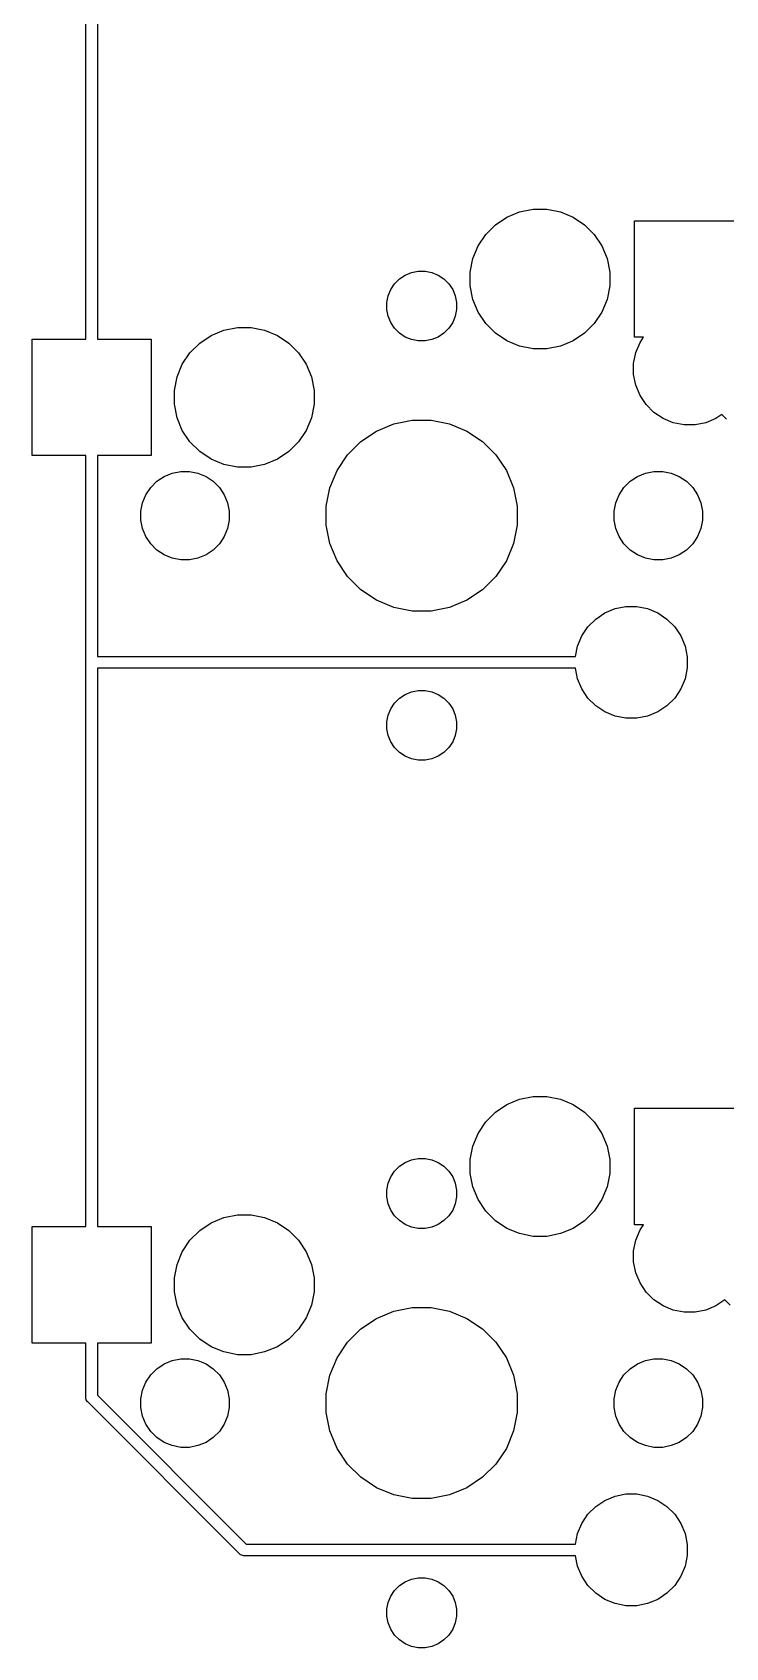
# Model space of a CAD drawing. Extents: x 109 to 185, y -151 to -34.
# Drawn here: x 109.11 to 124, y -144.95 to -110.27 of the extents above; entities that cross this region are included whole.
import ezdxf

# ---------------------------------------------------------------- set-up
doc = ezdxf.new("R2010")
doc.units = 0
doc.layers.add('BLACK', color=7, linetype='CONTINUOUS')

msp = doc.modelspace()

# ---------------------------------------------------------------- linework, layer by layer
at = {"layer": 'BLACK', "linetype": 'CONTINUOUS'}
for p, q in [((110.265, -116.86), (110.265, -104.84)), ((110.515, -104.886), (110.515, -116.86)), ((119.577, -114.128), (119.867, -114.07)), ((119.867, -114.07), (120.163, -114.07)), ((120.163, -114.07), (120.453, -114.128)), ((118.85, -114.614), (119.059, -114.405)), ((119.059, -114.405), (119.304, -114.241)), ((119.304, -114.241), (119.577, -114.128)), ((120.453, -114.128), (120.726, -114.241)), ((120.726, -114.241), (120.971, -114.405)), ((120.971, -114.405), (121.18, -114.614)), ((122.042, -116.82), (122.042, -114.32)), ((122.042, -114.32), (124.592, -114.32)), ((118.686, -114.859), (118.85, -114.614)), ((121.18, -114.614), (121.344, -114.859)), ((118.573, -115.132), (118.686, -114.859)), ((121.344, -114.859), (121.457, -115.132)), ((117.12, -115.485), (117.256, -115.429)), ((117.256, -115.429), (117.401, -115.4)), ((117.401, -115.4), (117.549, -115.4)), ((117.549, -115.4), (117.694, -115.429)), ((117.694, -115.429), (117.83, -115.485)), ((118.515, -115.422), (118.573, -115.132)), ((118.515, -115.718), (118.515, -115.422)), ((121.457, -115.132), (121.515, -115.422)), ((121.515, -115.422), (121.515, -115.718)), ((116.754, -115.931), (116.81, -115.795)), ((116.81, -115.795), (116.892, -115.672)), ((116.892, -115.672), (116.997, -115.567)), ((116.997, -115.567), (117.12, -115.485)), ((117.83, -115.485), (117.953, -115.567)), ((117.953, -115.567), (118.058, -115.672)), ((118.058, -115.672), (118.14, -115.795)), ((118.14, -115.795), (118.196, -115.931)), ((118.573, -116.008), (118.515, -115.718)), ((121.515, -115.718), (121.457, -116.008)), ((116.725, -116.076), (116.754, -115.931)), ((116.725, -116.224), (116.725, -116.076)), ((118.196, -115.931), (118.225, -116.076)), ((118.225, -116.076), (118.225, -116.224)), ((118.686, -116.281), (118.573, -116.008)), ((121.457, -116.008), (121.344, -116.281)), ((116.754, -116.369), (116.725, -116.224)), ((116.81, -116.505), (116.754, -116.369)), ((116.892, -116.628), (116.81, -116.505)), ((118.14, -116.505), (118.058, -116.628)), ((118.196, -116.369), (118.14, -116.505)), ((118.225, -116.224), (118.196, -116.369)), ((118.85, -116.526), (118.686, -116.281)), ((121.344, -116.281), (121.18, -116.526)), ((112.709, -116.945), (112.954, -116.781)), ((112.954, -116.781), (113.227, -116.668)), ((113.227, -116.668), (113.517, -116.61)), ((113.517, -116.61), (113.813, -116.61)), ((113.813, -116.61), (114.103, -116.668)), ((114.103, -116.668), (114.376, -116.781)), ((114.376, -116.781), (114.621, -116.945)), ((116.997, -116.733), (116.892, -116.628)), ((117.12, -116.815), (116.997, -116.733)), ((117.256, -116.871), (117.12, -116.815)), ((117.83, -116.815), (117.694, -116.871)), ((117.953, -116.733), (117.83, -116.815)), ((118.058, -116.628), (117.953, -116.733)), ((119.059, -116.735), (118.85, -116.526)), ((119.304, -116.899), (119.059, -116.735)), ((120.971, -116.735), (120.726, -116.899)), ((121.18, -116.526), (120.971, -116.735)), ((122.236, -116.82), (122.042, -116.82)), ((122.162, -116.932), (122.236, -116.82)), ((109.115, -119.36), (109.115, -116.86)), ((109.115, -116.86), (110.265, -116.86)), ((110.515, -116.86), (111.665, -116.86)), ((111.665, -116.86), (111.665, -119.36)), ((112.336, -117.399), (112.5, -117.154)), ((112.5, -117.154), (112.709, -116.945)), ((114.621, -116.945), (114.83, -117.154)), ((114.83, -117.154), (114.994, -117.399)), ((117.401, -116.9), (117.256, -116.871)), ((117.549, -116.9), (117.401, -116.9)), ((117.694, -116.871), (117.549, -116.9)), ((119.577, -117.012), (119.304, -116.899)), ((119.867, -117.07), (119.577, -117.012)), ((120.163, -117.07), (119.867, -117.07)), ((120.453, -117.012), (120.163, -117.07)), ((120.726, -116.899), (120.453, -117.012)), ((122.025, -117.382), (122.071, -117.15)), ((122.071, -117.15), (122.162, -116.932)), ((112.223, -117.672), (112.336, -117.399)), ((114.994, -117.399), (115.107, -117.672)), ((122.025, -117.618), (122.025, -117.382)), ((112.165, -117.962), (112.223, -117.672)), ((115.107, -117.672), (115.165, -117.962)), ((122.071, -117.85), (122.025, -117.618)), ((122.162, -118.068), (122.071, -117.85)), ((112.165, -118.258), (112.165, -117.962)), ((115.165, -117.962), (115.165, -118.258)), ((122.293, -118.265), (122.162, -118.068)), ((112.223, -118.548), (112.165, -118.258)), ((112.336, -118.821), (112.223, -118.548)), ((115.107, -118.548), (114.994, -118.821)), ((115.165, -118.258), (115.107, -118.548)), ((122.46, -118.432), (122.293, -118.265)), ((122.657, -118.563), (122.46, -118.432)), ((122.875, -118.654), (122.657, -118.563)), ((123.793, -118.563), (123.575, -118.654)), ((123.92, -118.479), (123.793, -118.563)), ((124.019, -118.577), (123.92, -118.479)), ((112.5, -119.066), (112.336, -118.821)), ((114.994, -118.821), (114.83, -119.066)), ((116.168, -119.058), (116.504, -118.833)), ((116.504, -118.833), (116.877, -118.679)), ((116.877, -118.679), (117.273, -118.6)), ((117.273, -118.6), (117.677, -118.6)), ((117.677, -118.6), (118.073, -118.679)), ((118.073, -118.679), (118.446, -118.833)), ((118.446, -118.833), (118.782, -119.058)), ((123.107, -118.7), (122.875, -118.654)), ((123.343, -118.7), (123.107, -118.7)), ((123.575, -118.654), (123.343, -118.7)), ((112.709, -119.275), (112.5, -119.066)), ((112.954, -119.439), (112.709, -119.275)), ((114.621, -119.275), (114.376, -119.439)), ((114.83, -119.066), (114.621, -119.275)), ((115.883, -119.343), (116.168, -119.058)), ((118.782, -119.058), (119.067, -119.343)), ((110.265, -119.36), (109.115, -119.36)), ((110.265, -123.76), (110.265, -119.36)), ((111.665, -119.36), (110.515, -119.36)), ((110.515, -119.36), (110.515, -123.675)), ((113.227, -119.552), (112.954, -119.439)), ((113.517, -119.61), (113.227, -119.552)), ((113.813, -119.61), (113.517, -119.61)), ((114.103, -119.552), (113.813, -119.61)), ((114.376, -119.439), (114.103, -119.552)), ((115.658, -119.679), (115.883, -119.343)), ((119.067, -119.343), (119.292, -119.679)), ((111.657, -120.044), (111.789, -119.912)), ((111.789, -119.912), (111.945, -119.808)), ((111.945, -119.808), (112.118, -119.737)), ((112.118, -119.737), (112.301, -119.7)), ((112.301, -119.7), (112.489, -119.7)), ((112.489, -119.7), (112.672, -119.737)), ((112.672, -119.737), (112.845, -119.808)), ((112.845, -119.808), (113.001, -119.912)), ((113.001, -119.912), (113.133, -120.044)), ((115.504, -120.052), (115.658, -119.679)), ((119.292, -119.679), (119.446, -120.052)), ((121.817, -120.044), (121.949, -119.912)), ((121.949, -119.912), (122.105, -119.808)), ((122.105, -119.808), (122.278, -119.737)), ((122.278, -119.737), (122.461, -119.7)), ((122.461, -119.7), (122.649, -119.7)), ((122.649, -119.7), (122.832, -119.737)), ((122.832, -119.737), (123.005, -119.808)), ((123.005, -119.808), (123.161, -119.912)), ((123.161, -119.912), (123.293, -120.044)), ((111.482, -120.373), (111.553, -120.2)), ((111.553, -120.2), (111.657, -120.044)), ((113.133, -120.044), (113.237, -120.2)), ((113.237, -120.2), (113.308, -120.373)), ((115.425, -120.448), (115.504, -120.052)), ((119.446, -120.052), (119.525, -120.448)), ((121.642, -120.373), (121.713, -120.2)), ((121.713, -120.2), (121.817, -120.044)), ((123.293, -120.044), (123.397, -120.2)), ((123.397, -120.2), (123.468, -120.373)), ((111.445, -120.556), (111.482, -120.373)), ((111.445, -120.744), (111.445, -120.556)), ((113.308, -120.373), (113.345, -120.556)), ((113.345, -120.556), (113.345, -120.744)), ((115.425, -120.852), (115.425, -120.448)), ((119.525, -120.448), (119.525, -120.852)), ((121.605, -120.556), (121.642, -120.373)), ((121.605, -120.744), (121.605, -120.556)), ((123.468, -120.373), (123.505, -120.556)), ((123.505, -120.556), (123.505, -120.744)), ((111.482, -120.927), (111.445, -120.744)), ((111.553, -121.1), (111.482, -120.927)), ((113.308, -120.927), (113.237, -121.1)), ((113.345, -120.744), (113.308, -120.927)), ((115.504, -121.248), (115.425, -120.852)), ((119.525, -120.852), (119.446, -121.248)), ((121.642, -120.927), (121.605, -120.744)), ((121.713, -121.1), (121.642, -120.927)), ((123.468, -120.927), (123.397, -121.1)), ((123.505, -120.744), (123.468, -120.927)), ((111.657, -121.256), (111.553, -121.1)), ((111.789, -121.388), (111.657, -121.256)), ((113.133, -121.256), (113.001, -121.388)), ((113.237, -121.1), (113.133, -121.256)), ((115.658, -121.621), (115.504, -121.248)), ((119.446, -121.248), (119.292, -121.621)), ((121.817, -121.256), (121.713, -121.1)), ((121.949, -121.388), (121.817, -121.256)), ((123.293, -121.256), (123.161, -121.388)), ((123.397, -121.1), (123.293, -121.256)), ((111.945, -121.492), (111.789, -121.388)), ((112.118, -121.563), (111.945, -121.492)), ((112.301, -121.6), (112.118, -121.563)), ((112.489, -121.6), (112.301, -121.6)), ((112.672, -121.563), (112.489, -121.6)), ((112.845, -121.492), (112.672, -121.563)), ((113.001, -121.388), (112.845, -121.492)), ((115.883, -121.957), (115.658, -121.621)), ((119.292, -121.621), (119.067, -121.957)), ((122.105, -121.492), (121.949, -121.388)), ((122.278, -121.563), (122.105, -121.492)), ((122.461, -121.6), (122.278, -121.563)), ((122.649, -121.6), (122.461, -121.6)), ((122.832, -121.563), (122.649, -121.6)), ((123.005, -121.492), (122.832, -121.563)), ((123.161, -121.388), (123.005, -121.492)), ((116.168, -122.242), (115.883, -121.957)), ((119.067, -121.957), (118.782, -122.242)), ((116.504, -122.467), (116.168, -122.242)), ((118.782, -122.242), (118.446, -122.467)), ((116.877, -122.621), (116.504, -122.467)), ((117.273, -122.7), (116.877, -122.621)), ((117.677, -122.7), (117.273, -122.7)), ((118.073, -122.621), (117.677, -122.7)), ((118.446, -122.467), (118.073, -122.621)), ((121.21, -122.868), (121.407, -122.737)), ((121.407, -122.737), (121.625, -122.646)), ((121.625, -122.646), (121.857, -122.6)), ((121.857, -122.6), (122.093, -122.6)), ((122.093, -122.6), (122.325, -122.646)), ((122.325, -122.646), (122.543, -122.737)), ((122.543, -122.737), (122.74, -122.868)), ((120.912, -123.232), (121.043, -123.035)), ((121.043, -123.035), (121.21, -122.868)), ((122.74, -122.868), (122.907, -123.035)), ((122.907, -123.035), (123.038, -123.232)), ((120.821, -123.45), (120.912, -123.232)), ((123.038, -123.232), (123.129, -123.45)), ((110.264, -123.766), (110.265, -123.76)), ((110.265, -123.772), (110.264, -123.766)), ((110.265, -135.91), (110.265, -123.772)), ((110.265, -123.772), (110.265, -123.772)), ((110.265, -123.772), (110.265, -123.772)), ((110.515, -123.675), (120.776, -123.675)), ((120.776, -123.675), (120.821, -123.45)), ((123.129, -123.45), (123.175, -123.682)), ((123.175, -123.682), (123.175, -123.918)), ((120.776, -123.925), (110.515, -123.925)), ((110.515, -123.925), (110.515, -135.91)), ((120.821, -124.15), (120.776, -123.925)), ((123.175, -123.918), (123.129, -124.15)), ((116.997, -124.567), (117.12, -124.485)), ((117.12, -124.485), (117.256, -124.429)), ((117.256, -124.429), (117.401, -124.4)), ((117.401, -124.4), (117.549, -124.4)), ((117.549, -124.4), (117.694, -124.429)), ((117.694, -124.429), (117.83, -124.485)), ((117.83, -124.485), (117.953, -124.567)), ((120.912, -124.368), (120.821, -124.15)), ((121.043, -124.565), (120.912, -124.368)), ((123.038, -124.368), (122.907, -124.565)), ((123.129, -124.15), (123.038, -124.368)), ((116.754, -124.931), (116.81, -124.795)), ((116.81, -124.795), (116.892, -124.672)), ((116.892, -124.672), (116.997, -124.567)), ((117.953, -124.567), (118.058, -124.672)), ((118.058, -124.672), (118.14, -124.795)), ((118.14, -124.795), (118.196, -124.931)), ((121.21, -124.732), (121.043, -124.565)), ((121.407, -124.863), (121.21, -124.732)), ((122.74, -124.732), (122.543, -124.863)), ((122.907, -124.565), (122.74, -124.732)), ((116.725, -125.076), (116.754, -124.931)), ((116.725, -125.224), (116.725, -125.076)), ((118.196, -124.931), (118.225, -125.076)), ((118.225, -125.076), (118.225, -125.224)), ((121.625, -124.954), (121.407, -124.863)), ((121.857, -125), (121.625, -124.954)), ((122.093, -125), (121.857, -125)), ((122.325, -124.954), (122.093, -125)), ((122.543, -124.863), (122.325, -124.954)), ((116.754, -125.369), (116.725, -125.224)), ((116.81, -125.505), (116.754, -125.369)), ((116.892, -125.628), (116.81, -125.505)), ((118.14, -125.505), (118.058, -125.628)), ((118.196, -125.369), (118.14, -125.505)), ((118.225, -125.224), (118.196, -125.369)), ((116.997, -125.733), (116.892, -125.628)), ((117.12, -125.815), (116.997, -125.733)), ((117.256, -125.871), (117.12, -125.815)), ((117.401, -125.9), (117.256, -125.871)), ((117.694, -125.871), (117.549, -125.9)), ((117.83, -125.815), (117.694, -125.871)), ((117.953, -125.733), (117.83, -125.815)), ((118.058, -125.628), (117.953, -125.733)), ((117.549, -125.9), (117.401, -125.9)), ((119.577, -133.178), (119.867, -133.12)), ((119.867, -133.12), (120.163, -133.12)), ((120.163, -133.12), (120.453, -133.178)), ((118.85, -133.664), (119.059, -133.455)), ((119.059, -133.455), (119.304, -133.291)), ((119.304, -133.291), (119.577, -133.178)), ((120.453, -133.178), (120.726, -133.291)), ((120.726, -133.291), (120.971, -133.455)), ((120.971, -133.455), (121.18, -133.664)), ((122.042, -135.87), (122.042, -133.37)), ((122.042, -133.37), (124.592, -133.37)), ((118.686, -133.909), (118.85, -133.664)), ((121.18, -133.664), (121.344, -133.909)), ((118.515, -134.472), (118.573, -134.182)), ((118.573, -134.182), (118.686, -133.909)), ((121.344, -133.909), (121.457, -134.182)), ((121.457, -134.182), (121.515, -134.472)), ((116.997, -134.617), (117.12, -134.535)), ((117.12, -134.535), (117.256, -134.479)), ((117.256, -134.479), (117.401, -134.45)), ((117.401, -134.45), (117.549, -134.45)), ((117.549, -134.45), (117.694, -134.479)), ((117.694, -134.479), (117.83, -134.535)), ((117.83, -134.535), (117.953, -134.617)), ((118.515, -134.768), (118.515, -134.472)), ((121.515, -134.472), (121.515, -134.768)), ((116.754, -134.981), (116.81, -134.845)), ((116.81, -134.845), (116.892, -134.722)), ((116.892, -134.722), (116.997, -134.617)), ((117.953, -134.617), (118.058, -134.722)), ((118.058, -134.722), (118.14, -134.845)), ((118.14, -134.845), (118.196, -134.981)), ((118.573, -135.058), (118.515, -134.768)), ((121.515, -134.768), (121.457, -135.058)), ((116.725, -135.126), (116.754, -134.981)), ((116.725, -135.274), (116.725, -135.126)), ((118.196, -134.981), (118.225, -135.126)), ((118.225, -135.126), (118.225, -135.274)), ((118.686, -135.331), (118.573, -135.058)), ((121.457, -135.058), (121.344, -135.331)), ((116.754, -135.419), (116.725, -135.274)), ((116.81, -135.555), (116.754, -135.419)), ((116.892, -135.678), (116.81, -135.555)), ((118.14, -135.555), (118.058, -135.678)), ((118.196, -135.419), (118.14, -135.555)), ((118.225, -135.274), (118.196, -135.419)), ((118.85, -135.576), (118.686, -135.331)), ((119.059, -135.785), (118.85, -135.576)), ((121.18, -135.576), (120.971, -135.785)), ((121.344, -135.331), (121.18, -135.576)), ((109.115, -138.41), (109.115, -135.91)), ((109.115, -135.91), (110.265, -135.91)), ((110.515, -135.91), (111.665, -135.91)), ((111.665, -135.91), (111.665, -138.41)), ((112.709, -135.995), (112.954, -135.831)), ((112.954, -135.831), (113.227, -135.718)), ((113.227, -135.718), (113.517, -135.66)), ((113.517, -135.66), (113.813, -135.66)), ((113.813, -135.66), (114.103, -135.718)), ((114.103, -135.718), (114.376, -135.831)), ((114.376, -135.831), (114.621, -135.995)), ((116.997, -135.783), (116.892, -135.678)), ((117.12, -135.865), (116.997, -135.783)), ((117.256, -135.921), (117.12, -135.865)), ((117.401, -135.95), (117.256, -135.921)), ((117.694, -135.921), (117.549, -135.95)), ((117.83, -135.865), (117.694, -135.921)), ((117.953, -135.783), (117.83, -135.865)), ((118.058, -135.678), (117.953, -135.783)), ((119.304, -135.949), (119.059, -135.785)), ((120.971, -135.785), (120.726, -135.949)), ((122.236, -135.87), (122.042, -135.87)), ((122.162, -135.982), (122.236, -135.87)), ((112.336, -136.449), (112.5, -136.204)), ((112.5, -136.204), (112.709, -135.995)), ((114.621, -135.995), (114.83, -136.204)), ((114.83, -136.204), (114.994, -136.449)), ((117.549, -135.95), (117.401, -135.95)), ((119.577, -136.062), (119.304, -135.949)), ((119.867, -136.12), (119.577, -136.062)), ((120.163, -136.12), (119.867, -136.12)), ((120.453, -136.062), (120.163, -136.12)), ((120.726, -135.949), (120.453, -136.062)), ((122.025, -136.432), (122.071, -136.2)), ((122.071, -136.2), (122.162, -135.982)), ((112.223, -136.722), (112.336, -136.449)), ((114.994, -136.449), (115.107, -136.722)), ((122.025, -136.668), (122.025, -136.432)), ((112.165, -137.012), (112.223, -136.722)), ((115.107, -136.722), (115.165, -137.012)), ((122.071, -136.9), (122.025, -136.668)), ((122.162, -137.118), (122.071, -136.9)), ((112.165, -137.308), (112.165, -137.012)), ((112.223, -137.598), (112.165, -137.308)), ((115.165, -137.308), (115.107, -137.598)), ((115.165, -137.012), (115.165, -137.308)), ((122.293, -137.315), (122.162, -137.118)), ((122.46, -137.482), (122.293, -137.315)), ((112.336, -137.871), (112.223, -137.598)), ((115.107, -137.598), (114.994, -137.871)), ((116.877, -137.729), (117.273, -137.65)), ((117.273, -137.65), (117.677, -137.65)), ((117.677, -137.65), (118.073, -137.729)), ((122.657, -137.613), (122.46, -137.482)), ((122.875, -137.704), (122.657, -137.613)), ((123.793, -137.613), (123.575, -137.704)), ((123.984, -137.486), (123.793, -137.613)), ((124.098, -137.6), (123.984, -137.486)), ((112.5, -138.116), (112.336, -137.871)), ((114.994, -137.871), (114.83, -138.116)), ((116.168, -138.108), (116.504, -137.883)), ((116.504, -137.883), (116.877, -137.729)), ((118.073, -137.729), (118.446, -137.883)), ((118.446, -137.883), (118.782, -138.108)), ((123.107, -137.75), (122.875, -137.704)), ((123.343, -137.75), (123.107, -137.75)), ((123.575, -137.704), (123.343, -137.75)), ((112.709, -138.325), (112.5, -138.116)), ((112.954, -138.489), (112.709, -138.325)), ((114.621, -138.325), (114.376, -138.489)), ((114.83, -138.116), (114.621, -138.325)), ((115.883, -138.393), (116.168, -138.108)), ((118.782, -138.108), (119.067, -138.393)), ((110.265, -138.41), (109.115, -138.41)), ((110.265, -139.576), (110.265, -138.41)), ((111.665, -138.41), (110.515, -138.41)), ((110.515, -138.41), (110.515, -139.53)), ((113.227, -138.602), (112.954, -138.489)), ((113.517, -138.66), (113.227, -138.602)), ((113.813, -138.66), (113.517, -138.66)), ((114.103, -138.602), (113.813, -138.66)), ((114.376, -138.489), (114.103, -138.602)), ((115.658, -138.729), (115.883, -138.393)), ((119.067, -138.393), (119.292, -138.729)), ((111.657, -139.094), (111.789, -138.962)), ((111.789, -138.962), (111.945, -138.858)), ((111.945, -138.858), (112.118, -138.787)), ((112.118, -138.787), (112.301, -138.75)), ((112.301, -138.75), (112.489, -138.75)), ((112.489, -138.75), (112.672, -138.787)), ((112.672, -138.787), (112.845, -138.858)), ((112.845, -138.858), (113.001, -138.962)), ((113.001, -138.962), (113.133, -139.094)), ((115.504, -139.102), (115.658, -138.729)), ((119.292, -138.729), (119.446, -139.102)), ((121.817, -139.094), (121.949, -138.962)), ((121.949, -138.962), (122.105, -138.858)), ((122.105, -138.858), (122.278, -138.787)), ((122.278, -138.787), (122.461, -138.75)), ((122.461, -138.75), (122.649, -138.75)), ((122.649, -138.75), (122.832, -138.787)), ((122.832, -138.787), (123.005, -138.858)), ((123.005, -138.858), (123.161, -138.962)), ((123.161, -138.962), (123.293, -139.094)), ((111.482, -139.423), (111.553, -139.25)), ((111.553, -139.25), (111.657, -139.094)), ((113.133, -139.094), (113.237, -139.25)), ((113.237, -139.25), (113.308, -139.423)), ((115.425, -139.498), (115.504, -139.102)), ((119.446, -139.102), (119.525, -139.498)), ((121.642, -139.423), (121.713, -139.25)), ((121.713, -139.25), (121.817, -139.094)), ((123.293, -139.094), (123.397, -139.25)), ((123.397, -139.25), (123.468, -139.423)), ((110.264, -139.582), (110.265, -139.576)), ((110.265, -139.588), (110.264, -139.582)), ((110.267, -139.607), (110.265, -139.588)), ((110.265, -139.588), (110.265, -139.588)), ((110.274, -139.63), (110.267, -139.607)), ((110.286, -139.652), (110.274, -139.63)), ((110.301, -139.671), (110.286, -139.652)), ((110.306, -139.675), (110.301, -139.671)), ((113.565, -142.934), (110.306, -139.675)), ((110.515, -139.53), (113.71, -142.725)), ((111.445, -139.606), (111.482, -139.423)), ((111.445, -139.794), (111.445, -139.606)), ((113.308, -139.423), (113.345, -139.606)), ((113.345, -139.606), (113.345, -139.794)), ((115.425, -139.902), (115.425, -139.498)), ((119.525, -139.498), (119.525, -139.902)), ((121.605, -139.606), (121.642, -139.423)), ((121.605, -139.794), (121.605, -139.606)), ((123.468, -139.423), (123.505, -139.606)), ((123.505, -139.606), (123.505, -139.794)), ((111.482, -139.977), (111.445, -139.794)), ((111.553, -140.15), (111.482, -139.977)), ((113.308, -139.977), (113.237, -140.15)), ((113.345, -139.794), (113.308, -139.977)), ((115.504, -140.298), (115.425, -139.902)), ((119.525, -139.902), (119.446, -140.298)), ((121.642, -139.977), (121.605, -139.794)), ((121.713, -140.15), (121.642, -139.977)), ((123.468, -139.977), (123.397, -140.15)), ((123.505, -139.794), (123.468, -139.977)), ((111.657, -140.306), (111.553, -140.15)), ((111.789, -140.438), (111.657, -140.306)), ((111.945, -140.542), (111.789, -140.438)), ((113.001, -140.438), (112.845, -140.542)), ((113.133, -140.306), (113.001, -140.438)), ((113.237, -140.15), (113.133, -140.306)), ((115.658, -140.671), (115.504, -140.298)), ((119.446, -140.298), (119.292, -140.671)), ((121.817, -140.306), (121.713, -140.15)), ((121.949, -140.438), (121.817, -140.306)), ((122.105, -140.542), (121.949, -140.438)), ((123.161, -140.438), (123.005, -140.542)), ((123.293, -140.306), (123.161, -140.438)), ((123.397, -140.15), (123.293, -140.306)), ((112.118, -140.613), (111.945, -140.542)), ((112.301, -140.65), (112.118, -140.613)), ((112.489, -140.65), (112.301, -140.65)), ((112.672, -140.613), (112.489, -140.65)), ((112.845, -140.542), (112.672, -140.613)), ((115.883, -141.007), (115.658, -140.671)), ((119.292, -140.671), (119.067, -141.007)), ((122.278, -140.613), (122.105, -140.542)), ((122.461, -140.65), (122.278, -140.613)), ((122.649, -140.65), (122.461, -140.65)), ((122.832, -140.613), (122.649, -140.65)), ((123.005, -140.542), (122.832, -140.613)), ((116.168, -141.292), (115.883, -141.007)), ((119.067, -141.007), (118.782, -141.292)), ((116.504, -141.517), (116.168, -141.292)), ((118.782, -141.292), (118.446, -141.517)), ((116.877, -141.671), (116.504, -141.517)), ((117.273, -141.75), (116.877, -141.671)), ((117.677, -141.75), (117.273, -141.75)), ((118.073, -141.671), (117.677, -141.75)), ((118.446, -141.517), (118.073, -141.671)), ((121.21, -141.918), (121.407, -141.787)), ((121.407, -141.787), (121.625, -141.696)), ((121.625, -141.696), (121.857, -141.65)), ((121.857, -141.65), (122.093, -141.65)), ((122.093, -141.65), (122.325, -141.696)), ((122.325, -141.696), (122.543, -141.787)), ((122.543, -141.787), (122.74, -141.918)), ((120.912, -142.282), (121.043, -142.085)), ((121.043, -142.085), (121.21, -141.918)), ((122.74, -141.918), (122.907, -142.085)), ((122.907, -142.085), (123.038, -142.282)), ((120.776, -142.725), (120.821, -142.5)), ((120.821, -142.5), (120.912, -142.282)), ((123.038, -142.282), (123.129, -142.5)), ((123.129, -142.5), (123.175, -142.732)), ((113.71, -142.725), (120.776, -142.725)), ((123.175, -142.732), (123.175, -142.968)), ((113.569, -142.939), (113.565, -142.934)), ((113.574, -142.943), (113.569, -142.939)), ((113.588, -142.954), (113.574, -142.943)), ((113.574, -142.943), (113.574, -142.943)), ((113.61, -142.966), (113.588, -142.954)), ((113.633, -142.973), (113.61, -142.966)), ((113.652, -142.975), (113.633, -142.973)), ((113.658, -142.976), (113.652, -142.975)), ((113.652, -142.975), (113.652, -142.975)), ((113.664, -142.975), (113.658, -142.976)), ((120.776, -142.975), (113.664, -142.975)), ((120.821, -143.2), (120.776, -142.975)), ((120.912, -143.418), (120.821, -143.2)), ((123.129, -143.2), (123.038, -143.418)), ((123.175, -142.968), (123.129, -143.2)), ((116.997, -143.617), (117.12, -143.535)), ((117.12, -143.535), (117.256, -143.479)), ((117.256, -143.479), (117.401, -143.45)), ((117.401, -143.45), (117.549, -143.45)), ((117.549, -143.45), (117.694, -143.479)), ((117.694, -143.479), (117.83, -143.535)), ((117.83, -143.535), (117.953, -143.617)), ((121.043, -143.615), (120.912, -143.418)), ((123.038, -143.418), (122.907, -143.615)), ((116.754, -143.981), (116.81, -143.845)), ((116.81, -143.845), (116.892, -143.722)), ((116.892, -143.722), (116.997, -143.617)), ((117.953, -143.617), (118.058, -143.722)), ((118.058, -143.722), (118.14, -143.845)), ((118.14, -143.845), (118.196, -143.981)), ((121.21, -143.782), (121.043, -143.615)), ((121.407, -143.913), (121.21, -143.782)), ((122.74, -143.782), (122.543, -143.913)), ((122.907, -143.615), (122.74, -143.782)), ((116.725, -144.126), (116.754, -143.981)), ((116.725, -144.274), (116.725, -144.126)), ((118.196, -143.981), (118.225, -144.126)), ((118.225, -144.126), (118.225, -144.274)), ((121.625, -144.004), (121.407, -143.913)), ((121.857, -144.05), (121.625, -144.004)), ((122.093, -144.05), (121.857, -144.05)), ((122.325, -144.004), (122.093, -144.05)), ((122.543, -143.913), (122.325, -144.004)), ((116.754, -144.419), (116.725, -144.274)), ((116.81, -144.555), (116.754, -144.419)), ((116.892, -144.678), (116.81, -144.555)), ((118.14, -144.555), (118.058, -144.678)), ((118.196, -144.419), (118.14, -144.555)), ((118.225, -144.274), (118.196, -144.419)), ((116.997, -144.783), (116.892, -144.678)), ((117.12, -144.865), (116.997, -144.783)), ((117.256, -144.921), (117.12, -144.865)), ((117.401, -144.95), (117.256, -144.921)), ((117.694, -144.921), (117.549, -144.95)), ((117.83, -144.865), (117.694, -144.921)), ((117.953, -144.783), (117.83, -144.865)), ((118.058, -144.678), (117.953, -144.783)), ((117.549, -144.95), (117.401, -144.95))]:
    msp.add_line(p, q, dxfattribs=at)

doc.saveas('drawing.dxf')
